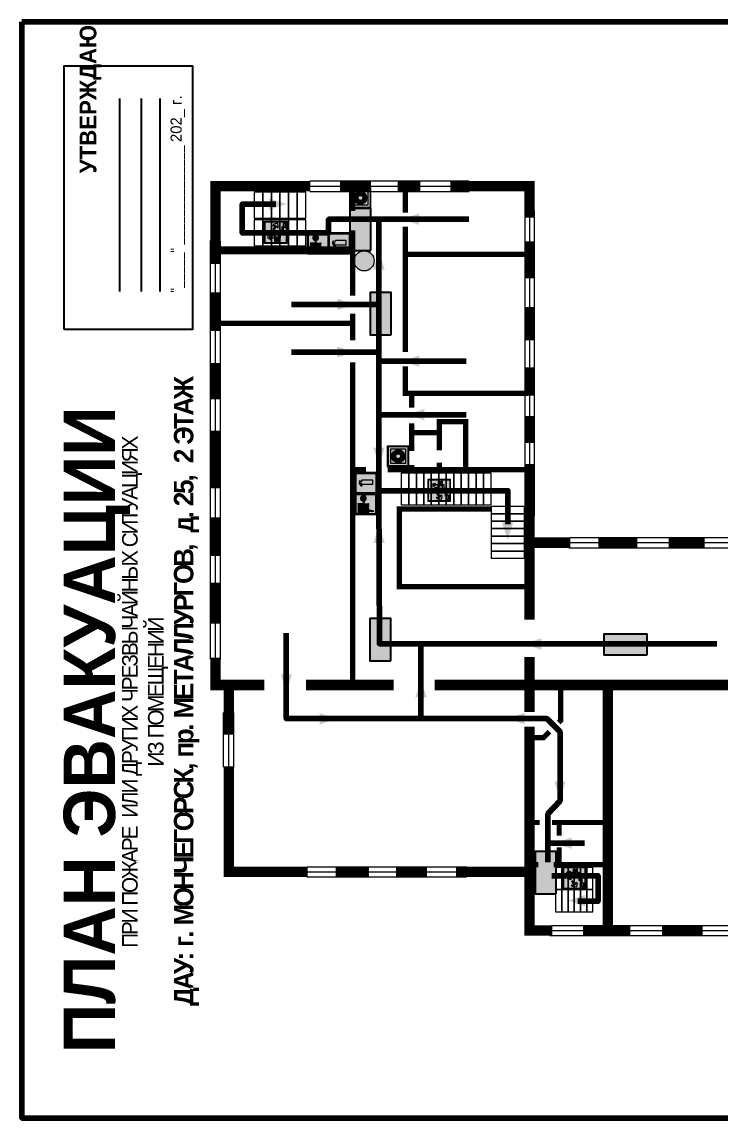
# Model space of a CAD drawing. Header units: millimetres. Extents: x 13810 to 67229, y 12374 to 21950.
# Drawn here: x 25277.2 to 25528.6, y 20267.8 to 20662.8 of the extents above; entities that cross this region are included whole.
import ezdxf

# ---------------------------------------------------------------- set-up
doc = ezdxf.new("R2010")
doc.units = ezdxf.units.MM
doc.layers.add('План_Штампы', color=7, linetype='Continuous')
doc.styles.add('обычный', font='arial.ttf')

# ---------------------------------------------------------------- blocks, each defined once
blk = doc.blocks.new('A$C32E8229D')
at = {"true_color": 0xffffff}
blk.add_hatch(color=7, dxfattribs=at).paths.add_polyline_path([(0, 0), (0, -8), (16, -8), (16, 0)])
h = blk.add_hatch(color=126)
h.paths.add_polyline_path([(0.2, -0.2), (15.8, -0.2), (15.8, -7.8), (0.2, -7.8)])
h.paths.add_polyline_path([(13.49, -2.05), (12.08, -2.05), (11.37, -2.63, 0.162397), (11.29, -2.84), (11.29, -3.63), (10.35, -3.63), (10.35, -4.05), (11.68, -4.05), (11.68, -3.48), (12.26, -4.28), (11.29, -5.1), (11.29, -6.78), (11.85, -6.78), (11.85, -5.44), (12.8, -4.64), (12.8, -5.94), (14.46, -5.94), (14.46, -5.39), (13.45, -5.39), (13.45, -3.97), (12.46, -2.59), (13.15, -2.59), (13.69, -3.34), (14.18, -3)], flags=16)
h.paths.add_polyline_path([(10.74, -1.82, 1), (11.8, -1.82, 1)], flags=16)
h.paths.add_polyline_path([(9.39, -3.59), (5.99, -3.59), (6.56, -3.03), (5.91, -3.03), (5.1, -3.83), (5.91, -4.64), (6.56, -4.64), (5.99, -4.09), (9.39, -4.09)], flags=16)
h.paths.add_polyline_path([(4.29, -1.08), (1.72, -1.08), (1.72, -6.6), (4.29, -6.6)], flags=16)
at = {"color": 126}
blk.add_lwpolyline([(16, -8), (0, -8), (0, 0), (16, 0)], close=True, dxfattribs=at)
blk = doc.blocks.new('A$C54414219')
at = {"true_color": 0xffffff}
h = blk.add_hatch(color=7, dxfattribs=at)
h.paths.add_polyline_path([(2.39, -9.45), (2.39, -18.3), (11.23, -18.3), (11.23, -9.45)], flags=0)
h.paths.add_polyline_path([(10.71, -13.87, -1), (2.92, -13.87, -1)], flags=0)
h.paths.add_polyline_path([(8.3, -13.87, -1), (5.33, -13.87, -1)], flags=0)
h.paths.add_polyline_path([(0.41, -7.47), (0.41, -20.27), (13.21, -20.27), (13.21, -7.47)])
h.paths.add_polyline_path([(0.92, -19.77), (12.71, -19.77), (12.71, -7.98), (0.92, -7.98)], flags=16)
h.paths.add_polyline_path([(11.23, -9.45), (11.23, -18.3), (2.39, -18.3), (2.39, -9.45)], flags=0)
at = {"lineweight": 5}
h = blk.add_hatch(color=242, dxfattribs=at)
h.paths.add_polyline_path([(12.71, -7.98), (0.92, -7.98), (0.92, -19.77), (12.71, -19.77)])
h.paths.add_polyline_path([(11.23, -18.3), (2.39, -18.3), (2.39, -9.45), (11.23, -9.45)], flags=16)
h.paths.add_polyline_path([(10.71, -13.87, -1), (2.92, -13.87, -1)], flags=0)
h.paths.add_polyline_path([(8.3, -13.87, -1), (5.33, -13.87, -1)], flags=0)
at = {"true_color": 0xffffff}
h = blk.add_hatch(color=7, dxfattribs=at)
h.paths.add_polyline_path([(2.39, -9.45), (2.39, -18.3), (11.23, -18.3), (11.23, -9.45)])
h.paths.add_polyline_path([(10.71, -13.87, -1), (2.92, -13.87, -1)], flags=16)
h.paths.add_polyline_path([(8.3, -13.87, -1), (5.33, -13.87, -1)], flags=0)
at = {"lineweight": 5}
h = blk.add_hatch(color=242, dxfattribs=at)
h.paths.add_polyline_path([(2.92, -13.87, 1), (10.71, -13.87, 1)])
h.paths.add_polyline_path([(8.3, -13.87, -1), (5.33, -13.87, -1)], flags=16)
at = {"color": 242, "lineweight": 5}
for p, q in [((0.41, -20.27), (0.41, -7.47)), ((0.41, -7.47), (13.21, -7.47)), ((0.41, -7.47), (13.21, -7.47)), ((13.21, -20.27), (13.21, -7.47)), ((0.41, -20.27), (13.21, -20.27))]:
    blk.add_line(p, q, dxfattribs=at)
for points in [[(0.92, -7.98), (12.71, -7.98), (12.71, -19.77), (0.92, -19.77)], [(2.39, -9.45), (11.23, -9.45), (11.23, -18.3), (2.39, -18.3)]]:
    blk.add_lwpolyline(points, close=True, dxfattribs=at)
for radius in [3.89, 1.49]:
    blk.add_circle((6.81, -13.87), radius, dxfattribs=at)
blk = doc.blocks.new('вниз')
at = {"lineweight": 0, "true_color": 0xffffff}
h = blk.add_hatch(color=7, dxfattribs=at)
h.dxf.hatch_style = 1
h.paths.add_polyline_path([(40994.51, -4472.22), (40986.51, -4472.22), (40986.51, -4480.22), (40994.51, -4480.22)])
h.paths.add_polyline_path([(40994.31, -4472.42), (40994.31, -4480.01), (40986.71, -4480.01), (40986.71, -4472.42)], flags=16)
h.paths.add_polyline_path([(40988.43, -4473.53), (40989.43, -4473.53), (40990.19, -4473.96), (40990.19, -4474.6), (40991, -4474.6), (40991, -4475.06), (40989.73, -4475.06), (40989.73, -4474.46), (40989.3, -4475.18), (40990.17, -4475.7), (40990.17, -4477.11), (40989.63, -4477.11), (40989.63, -4476.01), (40988.94, -4475.59), (40988.94, -4476.46), (40988.94, -4476.46), (40987.47, -4476.46), (40987.26, -4476.46), (40987.26, -4475.92), (40988.4, -4475.92), (40988.4, -4475.2), (40989.1, -4473.99), (40988.66, -4473.99), (40988.24, -4474.7), (40987.86, -4474.47), (40988.41, -4473.56)], flags=0)
h.paths.add_polyline_path([(40990.55, -4473.29, -1), (40989.69, -4473.29, -1)], flags=0)
h.paths.add_polyline_path([(40988.85, -4476.89), (40988.85, -4477.43), (40990.1, -4477.43), (40990.1, -4477.99), (40991.34, -4477.99), (40991.34, -4478.54), (40992.59, -4478.54), (40992.59, -4479.09), (40993.83, -4479.09), (40993.83, -4479.52), (40992.17, -4479.52), (40992.17, -4478.97), (40990.91, -4478.97), (40990.91, -4478.41), (40989.68, -4478.41), (40989.68, -4477.86), (40988.43, -4477.86), (40988.43, -4477.31), (40987.6, -4477.31), (40987.18, -4477.31), (40987.18, -4476.89)], flags=0)
h.paths.add_polyline_path([(40991.61, -4475.33), (40993.12, -4476.2), (40992.9, -4475.27), (40993.48, -4475.6), (40993.83, -4476.88), (40992.56, -4477.22), (40991.97, -4476.88), (40992.9, -4476.61), (40991.38, -4475.74), (40991.58, -4475.39)], flags=0)
h.paths.add_polyline_path([(40990.19, -4473.96), (40989.43, -4473.53), (40988.43, -4473.53), (40988.41, -4473.56), (40987.86, -4474.47), (40988.24, -4474.7), (40988.66, -4473.99), (40989.1, -4473.99), (40988.4, -4475.2), (40988.4, -4475.92), (40987.26, -4475.92), (40987.26, -4476.46), (40987.47, -4476.46), (40988.94, -4476.46), (40988.94, -4476.27), (40988.94, -4475.59), (40989.63, -4476.01), (40989.63, -4477.11), (40990.17, -4477.11), (40990.17, -4475.7), (40989.3, -4475.18), (40989.73, -4474.46), (40989.73, -4475.06), (40991, -4475.06), (40991, -4474.6), (40990.19, -4474.6)], flags=0)
h.paths.add_polyline_path([(40990.55, -4473.29, 1), (40989.69, -4473.29, 1)], flags=0)
h.paths.add_polyline_path([(40991.61, -4475.33), (40991.58, -4475.39), (40991.38, -4475.74), (40992.9, -4476.61), (40991.97, -4476.88), (40992.56, -4477.22), (40993.83, -4476.88), (40993.48, -4475.6), (40992.9, -4475.27), (40993.12, -4476.2)], flags=0)
h.paths.add_polyline_path([(40990.1, -4477.43), (40988.85, -4477.43), (40988.85, -4476.89), (40987.18, -4476.89), (40987.18, -4477.31), (40987.6, -4477.31), (40988.43, -4477.31), (40988.43, -4477.86), (40989.68, -4477.86), (40989.68, -4478.41), (40990.91, -4478.41), (40990.91, -4478.97), (40992.17, -4478.97), (40992.17, -4479.52), (40993.83, -4479.52), (40993.83, -4479.09), (40992.59, -4479.09), (40992.59, -4478.54), (40991.34, -4478.54), (40991.34, -4477.99), (40990.1, -4477.99)], flags=0)
at = {"lineweight": 0}
h = blk.add_hatch(color=126, dxfattribs=at)
h.dxf.hatch_style = 1
h.paths.add_polyline_path([(40994.31, -4472.42), (40986.71, -4472.42), (40986.71, -4480.01), (40994.31, -4480.01)])
h.paths.add_polyline_path([(40988.43, -4473.53), (40989.43, -4473.53), (40990.19, -4473.96), (40990.19, -4474.6), (40991, -4474.6), (40991, -4475.06), (40989.73, -4475.06), (40989.73, -4474.46), (40989.3, -4475.18), (40990.17, -4475.7), (40990.17, -4477.11), (40989.63, -4477.11), (40989.63, -4476.01), (40988.94, -4475.59), (40988.94, -4476.46), (40988.94, -4476.46), (40987.47, -4476.46), (40987.26, -4476.46), (40987.26, -4475.92), (40988.4, -4475.92), (40988.4, -4475.2), (40989.1, -4473.99), (40988.66, -4473.99), (40988.24, -4474.7), (40987.86, -4474.47), (40988.41, -4473.56)], flags=16)
h.paths.add_polyline_path([(40990.55, -4473.29, -1), (40989.69, -4473.29, -1)], flags=16)
h.paths.add_polyline_path([(40988.85, -4476.89), (40988.85, -4477.43), (40990.1, -4477.43), (40990.1, -4477.99), (40991.34, -4477.99), (40991.34, -4478.54), (40992.59, -4478.54), (40992.59, -4479.09), (40993.83, -4479.09), (40993.83, -4479.52), (40992.17, -4479.52), (40992.17, -4478.97), (40990.91, -4478.97), (40990.91, -4478.41), (40989.68, -4478.41), (40989.68, -4477.86), (40988.43, -4477.86), (40988.43, -4477.31), (40987.6, -4477.31), (40987.18, -4477.31), (40987.18, -4476.89)], flags=16)
h.paths.add_polyline_path([(40991.61, -4475.33), (40993.12, -4476.2), (40992.9, -4475.27), (40993.48, -4475.6), (40993.83, -4476.88), (40992.56, -4477.22), (40991.97, -4476.88), (40992.9, -4476.61), (40991.38, -4475.74), (40991.58, -4475.39)], flags=16)
at = {"lineweight": 0, "true_color": 0xffffff}
h = blk.add_hatch(color=7, dxfattribs=at)
h.dxf.hatch_style = 1
h.paths.add_polyline_path([(40989.73, -4474.46), (40989.73, -4475.06), (40991, -4475.06), (40991, -4474.6), (40990.19, -4474.6), (40990.19, -4473.96), (40989.43, -4473.53), (40988.43, -4473.53), (40988.41, -4473.56), (40987.86, -4474.47), (40988.24, -4474.7), (40988.66, -4473.99), (40989.1, -4473.99), (40988.4, -4475.2), (40988.4, -4475.92), (40987.26, -4475.92), (40987.26, -4476.46), (40987.47, -4476.46), (40988.94, -4476.46), (40988.94, -4475.59), (40989.63, -4476.01), (40989.63, -4477.11), (40990.17, -4477.11), (40990.17, -4475.7), (40989.3, -4475.18)])
h.paths.add_polyline_path([(40989.69, -4473.29, 1), (40990.55, -4473.29, 1)])
h.paths.add_polyline_path([(40991.61, -4475.33), (40991.58, -4475.39), (40991.38, -4475.74), (40992.9, -4476.61), (40991.97, -4476.88), (40992.56, -4477.22), (40993.83, -4476.88), (40993.48, -4475.6), (40992.9, -4475.27), (40993.12, -4476.2)])
h.paths.add_polyline_path([(40990.1, -4477.43), (40988.85, -4477.43), (40988.85, -4476.89), (40987.18, -4476.89), (40987.18, -4477.31), (40987.6, -4477.31), (40988.43, -4477.31), (40988.43, -4477.86), (40989.68, -4477.86), (40989.68, -4478.41), (40990.91, -4478.41), (40990.91, -4478.97), (40992.17, -4478.97), (40992.17, -4479.52), (40993.83, -4479.52), (40993.83, -4479.09), (40992.59, -4479.09), (40992.59, -4478.54), (40991.34, -4478.54), (40991.34, -4477.99), (40990.1, -4477.99)])
at = {"color": 126, "lineweight": 0}
for points in [[(40986.51, -4472.22), (40994.51, -4472.22), (40994.51, -4480.22), (40986.51, -4480.22)], [(40986.71, -4472.42), (40994.31, -4472.42), (40994.31, -4480.01), (40986.71, -4480.01)]]:
    blk.add_lwpolyline(points, close=True, dxfattribs=at)
for points in [[(40987.47, -4476.46), (40987.26, -4476.46), (40987.26, -4475.92), (40988.4, -4475.92), (40988.4, -4475.2), (40989.1, -4473.99), (40988.66, -4473.99), (40988.24, -4474.7), (40987.86, -4474.47), (40988.41, -4473.56), (40988.43, -4473.53), (40989.43, -4473.53), (40990.19, -4473.96), (40990.19, -4474.6), (40991, -4474.6), (40991, -4475.06), (40989.73, -4475.06), (40989.73, -4474.46), (40989.3, -4475.18), (40990.17, -4475.7), (40990.17, -4477.11), (40989.63, -4477.11), (40989.63, -4476.01), (40988.94, -4475.59), (40988.94, -4476.46)], [(40991.58, -4475.39), (40991.38, -4475.74), (40992.9, -4476.61), (40991.97, -4476.88), (40992.56, -4477.22), (40993.83, -4476.88), (40993.48, -4475.6), (40992.9, -4475.27), (40993.12, -4476.2), (40991.61, -4475.33), (40991.58, -4475.39)], [(40987.6, -4477.31), (40987.18, -4477.31), (40987.18, -4476.89), (40988.85, -4476.89), (40988.85, -4477.43), (40990.1, -4477.43), (40990.1, -4477.99), (40991.34, -4477.99), (40991.34, -4478.54), (40992.59, -4478.54), (40992.59, -4479.09), (40993.83, -4479.09), (40993.83, -4479.52), (40992.17, -4479.52), (40992.17, -4478.97), (40990.91, -4478.97), (40990.91, -4478.41), (40989.68, -4478.41), (40989.68, -4477.86), (40988.43, -4477.86), (40988.43, -4477.31), (40987.6, -4477.31)], [(40987.47, -4476.46), (40988.94, -4476.46), (40988.94, -4476.27)]]:
    blk.add_lwpolyline(points, dxfattribs=at)
blk.add_circle((40990.12, -4473.29), 0.432, dxfattribs=at)
blk = doc.blocks.new('вниз 3')
at = {"lineweight": 0, "true_color": 0xffffff}
h = blk.add_hatch(color=7, dxfattribs=at)
h.dxf.hatch_style = 1
h.paths.add_polyline_path([(40997.5, -4475.69), (40997.25, -4475.28), (40995.76, -4476.15), (40995.97, -4475.23), (40995.39, -4475.56), (40995.05, -4476.83), (40996.33, -4477.17), (40996.91, -4476.83), (40996, -4476.55)], flags=0)
h.paths.add_polyline_path([(40999.81, -4473.95), (41000.22, -4473.95), (41000.64, -4474.67), (41001.03, -4474.43), (41000.46, -4473.49), (41000.42, -4473.49), (40999.43, -4473.49), (40998.68, -4473.92), (40998.68, -4474.57), (40997.88, -4474.57), (40997.88, -4475), (40999.14, -4475), (40999.14, -4474.43), (40999.14, -4474.38), (40999.59, -4475.15), (40998.72, -4475.67), (40998.72, -4477.06), (40999.24, -4477.06), (40999.24, -4475.96), (40999.95, -4475.56), (40999.95, -4476.43), (41001.61, -4476.43), (41001.61, -4475.88), (41000.47, -4475.88), (41000.47, -4475.12)], flags=0)
h.paths.add_polyline_path([(40999.2, -4473.24, 1), (40998.35, -4473.24, 1)], flags=0)
h.paths.add_polyline_path([(41000.46, -4477.26), (41001.69, -4477.26), (41001.69, -4476.84), (41000.03, -4476.84), (41000.03, -4477.39), (40998.78, -4477.39), (40998.78, -4477.95), (40997.53, -4477.95), (40997.53, -4478.5), (40996.29, -4478.5), (40996.29, -4479.06), (40995.05, -4479.06), (40995.05, -4479.48), (40995.29, -4479.48), (40996.72, -4479.48), (40996.72, -4478.92), (40997.97, -4478.92), (40997.97, -4478.36), (40999.2, -4478.36), (40999.2, -4477.81), (41000.46, -4477.81)], flags=0)
h.paths.add_polyline_path([(41002.37, -4472.17), (40994.37, -4472.17), (40994.37, -4480.17), (41002.37, -4480.17)])
h.paths.add_polyline_path([(41002.16, -4479.96), (40994.57, -4479.96), (40994.57, -4472.37), (41002.16, -4472.37)], flags=16)
h.paths.add_polyline_path([(41001.61, -4475.88), (41001.61, -4476.43), (40999.95, -4476.43), (40999.95, -4475.56), (40999.24, -4475.96), (40999.24, -4477.06), (40998.72, -4477.06), (40998.72, -4475.67), (40999.59, -4475.15), (40999.14, -4474.38), (40999.14, -4474.43), (40999.14, -4475), (40997.88, -4475), (40997.88, -4474.57), (40998.68, -4474.57), (40998.68, -4473.92), (40999.43, -4473.49), (41000.42, -4473.49), (41000.46, -4473.49), (41001.03, -4474.43), (41000.64, -4474.67), (41000.22, -4473.95), (40999.81, -4473.95), (41000.47, -4475.12), (41000.47, -4475.88)], flags=0)
h.paths.add_polyline_path([(41001.69, -4476.84), (41001.69, -4477.26), (41000.46, -4477.26), (41000.46, -4477.81), (40999.2, -4477.81), (40999.2, -4478.36), (40997.97, -4478.36), (40997.97, -4478.92), (40996.72, -4478.92), (40996.72, -4479.48), (40995.05, -4479.48), (40995.05, -4479.06), (40996.29, -4479.06), (40996.29, -4478.5), (40997.53, -4478.5), (40997.53, -4477.95), (40998.78, -4477.95), (40998.78, -4477.39), (41000.03, -4477.39), (41000.03, -4476.84)], flags=0)
h.paths.add_polyline_path([(40998.35, -4473.24, -1), (40999.2, -4473.24, -1)], flags=0)
h.paths.add_polyline_path([(40997.5, -4475.69), (40996, -4476.55), (40996.91, -4476.83), (40996.33, -4477.17), (40995.05, -4476.83), (40995.39, -4475.56), (40995.97, -4475.23), (40995.76, -4476.15), (40997.25, -4475.28)], flags=0)
at = {"lineweight": 0}
h = blk.add_hatch(color=126, dxfattribs=at)
h.dxf.hatch_style = 1
h.paths.add_polyline_path([(41002.16, -4472.37), (40994.57, -4472.37), (40994.57, -4479.96), (41002.16, -4479.96)])
h.paths.add_polyline_path([(40995.97, -4475.23), (40995.76, -4476.15), (40997.25, -4475.28), (40997.5, -4475.69), (40996, -4476.55), (40996.91, -4476.83), (40996.33, -4477.17), (40995.05, -4476.83), (40995.39, -4475.56)], flags=16)
h.paths.add_polyline_path([(40997.88, -4474.57), (40998.68, -4474.57), (40998.68, -4473.92), (40999.43, -4473.49), (41000.42, -4473.49), (41000.46, -4473.49), (41001.03, -4474.43), (41000.64, -4474.67), (41000.22, -4473.95), (40999.81, -4473.95), (41000.47, -4475.12), (41000.47, -4475.88), (41001.61, -4475.88), (41001.61, -4476.43), (40999.95, -4476.43), (40999.95, -4475.56), (40999.24, -4475.96), (40999.24, -4477.06), (40998.72, -4477.06), (40998.72, -4475.67), (40999.59, -4475.15), (40999.14, -4474.38), (40999.14, -4474.43), (40999.14, -4475), (40997.88, -4475)], flags=16)
h.paths.add_polyline_path([(40998.35, -4473.24, -1), (40999.2, -4473.24, -1)], flags=16)
h.paths.add_polyline_path([(40997.53, -4477.95), (40998.78, -4477.95), (40998.78, -4477.39), (41000.03, -4477.39), (41000.03, -4476.84), (41001.69, -4476.84), (41001.69, -4477.26), (41000.46, -4477.26), (41000.46, -4477.81), (40999.2, -4477.81), (40999.2, -4478.36), (40997.97, -4478.36), (40997.97, -4478.92), (40996.72, -4478.92), (40996.72, -4479.48), (40995.05, -4479.48), (40995.05, -4479.06), (40996.29, -4479.06), (40996.29, -4478.5), (40997.53, -4478.5)], flags=16)
at = {"lineweight": 0, "true_color": 0xffffff}
h = blk.add_hatch(color=7, dxfattribs=at)
h.dxf.hatch_style = 1
h.paths.add_polyline_path([(40999.2, -4473.24, 1), (40998.35, -4473.24, 1)])
h.paths.add_polyline_path([(40999.81, -4473.95), (41000.22, -4473.95), (41000.64, -4474.67), (41001.03, -4474.43), (41000.46, -4473.49), (41000.42, -4473.49), (40999.43, -4473.49), (40998.68, -4473.92), (40998.68, -4474.57), (40997.88, -4474.57), (40997.88, -4475), (40999.14, -4475), (40999.14, -4474.43), (40999.14, -4474.38), (40999.59, -4475.15), (40998.72, -4475.67), (40998.72, -4477.06), (40999.24, -4477.06), (40999.24, -4475.96), (40999.95, -4475.56), (40999.95, -4476.43), (41001.61, -4476.43), (41001.61, -4475.88), (41000.47, -4475.88), (41000.47, -4475.12)])
h.paths.add_polyline_path([(40999.2, -4477.81), (41000.46, -4477.81), (41000.46, -4477.26), (41001.69, -4477.26), (41001.69, -4476.84), (41000.03, -4476.84), (41000.03, -4477.39), (40998.78, -4477.39), (40998.78, -4477.95), (40997.53, -4477.95), (40997.53, -4478.5), (40996.29, -4478.5), (40996.29, -4479.06), (40995.05, -4479.06), (40995.05, -4479.48), (40995.29, -4479.48), (40996.72, -4479.48), (40996.72, -4478.92), (40997.97, -4478.92), (40997.97, -4478.36), (40999.2, -4478.36)])
h.paths.add_polyline_path([(40997.5, -4475.69), (40997.25, -4475.28), (40995.76, -4476.15), (40995.97, -4475.23), (40995.39, -4475.56), (40995.05, -4476.83), (40996.33, -4477.17), (40996.91, -4476.83), (40996, -4476.55)])
at = {"color": 126, "lineweight": 0}
for points in [[(40994.37, -4472.17), (41002.37, -4472.17), (41002.37, -4480.17), (40994.37, -4480.17)], [(40994.57, -4472.37), (41002.16, -4472.37), (41002.16, -4479.96), (40994.57, -4479.96)]]:
    blk.add_lwpolyline(points, close=True, dxfattribs=at)
for points in [[(40995.05, -4476.83), (40995.39, -4475.56), (40995.97, -4475.23), (40995.76, -4476.15), (40997.25, -4475.28), (40997.5, -4475.69), (40996, -4476.55), (40996.91, -4476.83), (40996.33, -4477.17), (40995.05, -4476.83)], [(40999.14, -4474.43), (40999.14, -4475), (40997.88, -4475), (40997.88, -4474.57), (40998.68, -4474.57), (40998.68, -4473.92), (40999.43, -4473.49), (41000.42, -4473.49), (41000.46, -4473.49), (41001.03, -4474.43), (41000.64, -4474.67), (41000.22, -4473.95), (40999.81, -4473.95), (41000.47, -4475.12), (41000.47, -4475.88), (41001.61, -4475.88), (41001.61, -4476.43), (40999.95, -4476.43), (40999.95, -4475.56), (40999.24, -4475.96), (40999.24, -4477.06), (40998.72, -4477.06), (40998.72, -4475.67), (40999.59, -4475.15), (40999.14, -4474.38), (40999.14, -4474.43)], [(40995.29, -4479.48), (40995.05, -4479.48), (40995.05, -4479.06), (40996.29, -4479.06), (40996.29, -4478.5), (40997.53, -4478.5), (40997.53, -4477.95), (40998.78, -4477.95), (40998.78, -4477.39), (41000.03, -4477.39), (41000.03, -4476.84), (41001.69, -4476.84), (41001.69, -4477.26), (41000.46, -4477.26), (41000.46, -4477.81), (40999.2, -4477.81), (40999.2, -4478.36), (40997.97, -4478.36), (40997.97, -4478.92), (40996.72, -4478.92), (40996.72, -4479.48), (40995.05, -4479.48)]]:
    blk.add_lwpolyline(points, dxfattribs=at)
blk.add_circle((40998.77, -4473.24), 0.426, dxfattribs=at)
blk = doc.blocks.new('A$C7B4425F7')
at = {"true_color": 0xffffff}
blk.add_hatch(color=7, dxfattribs=at).paths.add_polyline_path([(0, 0), (-16, 0), (-16, -8), (0, -8)])
h = blk.add_hatch(color=126)
h.paths.add_polyline_path([(-0.2, -0.2), (-15.8, -0.2), (-15.8, -7.8), (-0.2, -7.8)])
h.paths.add_polyline_path([(-11.76, -2.03), (-11.76, -3.66), (-11.17, -3.66, -0.568275), (-11.17, -6.18), (-12.58, -6.18), (-12.58, -2.03)], flags=16)
h.paths.add_polyline_path([(-13.33, -4.12, -0.495768), (-13.59, -6.18), (-15.03, -6.18), (-15.03, -2.03), (-13.59, -2.03, -0.487973)], flags=16)
h.paths.add_polyline_path([(-10.25, -2.03), (-9.48, -2.03), (-9.48, -6.18), (-10.25, -6.18)], flags=16)
h.paths.add_polyline_path([(-13.84, -3.69), (-14.24, -3.69), (-14.24, -3.03), (-13.9, -3.03, -0.692621)], flags=0)
h.paths.add_polyline_path([(-9.15, -2.03), (-8.4, -2.03), (-8.04, -3.07), (-7.68, -2.03), (-6.93, -2.03), (-7.64, -4.1), (-6.93, -6.18), (-7.68, -6.18), (-8.04, -5.14), (-8.4, -6.18), (-9.15, -6.18), (-8.44, -4.1)], flags=16)
h.paths.add_polyline_path([(-11.76, -4.46), (-11.42, -4.46, -0.692621), (-11.36, -5.12), (-11.76, -5.12)], flags=0)
h.paths.add_polyline_path([(-13.9, -5.2), (-14.24, -5.2), (-14.24, -4.55), (-13.84, -4.55, -0.708038)], flags=0)
edge = h.paths.add_edge_path(flags=16)
edge.add_ellipse((-5.51, -4.08), major_axis=(0, 2.05), ratio=0.586184, start_angle=0, end_angle=360)
edge = h.paths.add_edge_path(flags=0)
edge.add_ellipse((-5.51, -4.08), major_axis=(0, 1.14), ratio=0.454828, start_angle=0, end_angle=360)
h.paths.add_polyline_path([(-4.13, -4.96, 0.377264), (-3.48, -4.52, 0.0555), (-3.16, -2.03), (-1.66, -2.03), (-1.66, -4.96), (-0.96, -4.96), (-0.96, -7.01), (-1.75, -7.01), (-1.75, -6.18), (-3.3, -6.18), (-3.3, -7.02), (-4.13, -7.02)], flags=16)
h.paths.add_polyline_path([(-2.73, -2.91), (-2.28, -2.91), (-2.28, -4.96), (-3.05, -4.96, 0.079136)], flags=0)
at = {"color": 126}
blk.add_lwpolyline([(-16, -8), (0, -8), (0, 0), (-16, 0)], close=True, dxfattribs=at)
blk = doc.blocks.new('A$C37112FD5')
at = {"true_color": 0xf5f5ff}
h = blk.add_hatch(color=7, dxfattribs=at)
h.dxf.hatch_style = 1
h.paths.add_polyline_path([(12.8, -7.4), (0, -7.4), (0, -20.2), (12.8, -20.2)])
h.paths.add_polyline_path([(12.29, -7.91), (12.29, -19.69), (0.51, -19.69), (0.51, -7.91)], flags=16)
h.paths.add_polyline_path([(4.98, -9.04, -0.42597), (5.17, -9.22), (5.17, -12.25), (5.17, -15.29, -0.432244), (4.98, -15.47), (4.83, -15.47, -0.42597), (4.64, -15.29), (4.64, -12.25), (4.64, -9.22, -0.432244), (4.83, -9.04)], flags=0)
h.paths.add_polyline_path([(4.28, -9.22), (4.28, -12.25), (4.28, -15.29, -0.432244), (4.09, -15.47), (3.94, -15.47, -0.42597), (3.75, -15.29), (3.75, -12.25), (3.75, -9.22, -0.432244), (3.94, -9.04), (4.09, -9.04, -0.42597)], flags=0)
h.paths.add_polyline_path([(5.72, -9.04), (5.87, -9.04, -0.42597), (6.06, -9.22), (6.06, -12.25), (6.06, -15.29, -0.432244), (5.87, -15.47), (5.72, -15.47, -0.42597), (5.53, -15.29), (5.53, -12.25), (5.53, -9.22, -0.432244)], flags=0)
h.paths.add_polyline_path([(6.42, -8.9), (6.5, -8.9, -0.42597), (6.69, -9.08), (6.69, -12.03), (8.21, -12.03, -15.824349), (8.21, -12.47), (6.69, -12.47), (6.69, -15.42, -0.432244), (6.5, -15.6), (6.42, -15.6)], flags=0)
h.paths.add_polyline_path([(3.39, -9.22), (3.39, -12.25), (3.39, -15.29, -0.432244), (3.2, -15.47), (3.05, -15.47, -0.42597), (2.85, -15.29), (2.85, -12.25), (2.85, -9.22, -0.432244), (3.05, -9.04), (3.2, -9.04, -0.42597)], flags=0)
h.paths.add_polyline_path([(2.5, -9.22), (2.5, -16.71), (1.96, -16.71), (1.96, -9.22, -0.432244), (2.15, -9.04), (2.31, -9.04, -0.42597)], flags=0)
h.paths.add_polyline_path([(1.61, -8.9), (1.61, -15.6), (1.57, -15.6, -0.42597), (1.37, -15.42), (1.37, -12.03), (1.37, -9.09, -0.432244), (1.57, -8.9)], flags=0)
h.paths.add_polyline_path([(9.76, -10.81), (9.76, -12.03), (8.49, -12.03, -0.336371)], flags=0)
h.paths.add_polyline_path([(8.49, -12.47), (9.76, -12.47), (9.76, -13.7, -0.336371)], flags=0)
h.paths.add_polyline_path([(10.11, -10.81, -0.336371), (11.38, -12.03), (10.11, -12.03)], flags=0)
h.paths.add_polyline_path([(10.11, -12.47), (11.38, -12.47, -0.336371), (10.11, -13.7)], flags=0)
h.paths.add_polyline_path([(2.5, -16.84), (2.5, -17.05), (1.97, -17.05), (1.97, -16.84)], flags=0)
h.paths.add_polyline_path([(2.5, -17.24, -0.033778), (2.24, -18.6, -0.033778), (1.97, -17.24)], flags=0)
h = blk.add_hatch(color=242)
h.dxf.hatch_style = 1
h.paths.add_polyline_path([(12.29, -7.91), (0.51, -7.91), (0.51, -19.69), (12.29, -19.69)])
h.paths.add_polyline_path([(6.42, -15.6), (6.42, -8.9), (6.5, -8.9, -0.42597), (6.69, -9.08), (6.69, -12.03), (8.21, -12.03, -15.824349), (8.21, -12.47), (6.69, -12.47), (6.69, -15.42, -0.432244), (6.5, -15.6)], flags=16)
h.paths.add_polyline_path([(5.87, -15.47), (5.72, -15.47, -0.42597), (5.53, -15.29), (5.53, -12.25), (5.53, -9.22, -0.432244), (5.72, -9.04), (5.87, -9.04, -0.42597), (6.06, -9.22), (6.06, -12.25), (6.06, -15.29, -0.432244)], flags=16)
h.paths.add_polyline_path([(4.98, -15.47), (4.83, -15.47, -0.42597), (4.64, -15.29), (4.64, -12.25), (4.64, -9.22, -0.432244), (4.83, -9.04), (4.98, -9.04, -0.42597), (5.17, -9.22), (5.17, -12.25), (5.17, -15.29, -0.432244)], flags=16)
h.paths.add_polyline_path([(4.09, -15.47), (3.94, -15.47, -0.42597), (3.75, -15.29), (3.75, -12.25), (3.75, -9.22, -0.432244), (3.94, -9.04), (4.09, -9.04, -0.42597), (4.28, -9.22), (4.28, -12.25), (4.28, -15.29, -0.432244)], flags=16)
h.paths.add_polyline_path([(3.2, -15.47), (3.05, -15.47, -0.42597), (2.85, -15.29), (2.85, -12.25), (2.85, -9.22, -0.432244), (3.05, -9.04), (3.2, -9.04, -0.42597), (3.39, -9.22), (3.39, -12.25), (3.39, -15.29, -0.432244)], flags=16)
h.paths.add_polyline_path([(2.5, -17.05), (1.97, -17.05), (1.97, -16.84), (2.5, -16.84)], flags=16)
h.paths.add_polyline_path([(2.5, -17.24, -0.033778), (2.24, -18.6, -0.033778), (1.97, -17.24)], flags=16)
h.paths.add_polyline_path([(2.5, -16.71), (1.96, -16.71), (1.96, -9.22, -0.432244), (2.15, -9.04), (2.31, -9.04, -0.42597), (2.5, -9.22)], flags=16)
h.paths.add_polyline_path([(1.61, -15.6), (1.57, -15.6, -0.42597), (1.37, -15.42), (1.37, -12.03), (1.37, -9.09, -0.432244), (1.57, -8.9), (1.61, -8.9)], flags=16)
h.paths.add_polyline_path([(8.49, -12.47), (9.76, -12.47), (9.76, -13.7, -0.336371)], flags=0)
h.paths.add_polyline_path([(10.11, -13.7), (10.11, -12.47), (11.38, -12.47, -0.336371)], flags=0)
h.paths.add_polyline_path([(8.49, -12.03, -0.336371), (9.76, -10.81), (9.76, -12.03)], flags=0)
h.paths.add_polyline_path([(10.11, -12.03), (10.11, -10.81, -0.336371), (11.38, -12.03)], flags=0)
h = blk.add_hatch(color=7, dxfattribs=at)
h.dxf.hatch_style = 1
h.paths.add_polyline_path([(1.61, -8.9), (1.57, -8.9, 0.432244), (1.37, -9.09), (1.37, -12.03), (1.37, -15.42, 0.42597), (1.57, -15.6), (1.61, -15.6)])
h.paths.add_polyline_path([(2.5, -9.22, 0.42597), (2.31, -9.04), (2.15, -9.04, 0.432244), (1.96, -9.22), (1.96, -16.71), (2.5, -16.71)])
h.paths.add_polyline_path([(2.5, -16.84), (1.97, -16.84), (1.97, -17.05), (2.5, -17.05)])
h.paths.add_polyline_path([(2.5, -17.24), (1.97, -17.24, 0.033778), (2.24, -18.6, 0.033778)])
h.paths.add_polyline_path([(3.39, -12.25), (3.39, -9.22, 0.42597), (3.2, -9.04), (3.05, -9.04, 0.432244), (2.85, -9.22), (2.85, -12.25), (2.85, -15.29, 0.42597), (3.05, -15.47), (3.2, -15.47, 0.432244), (3.39, -15.29)])
h.paths.add_polyline_path([(4.28, -12.25), (4.28, -9.22, 0.42597), (4.09, -9.04), (3.94, -9.04, 0.432244), (3.75, -9.22), (3.75, -12.25), (3.75, -15.29, 0.42597), (3.94, -15.47), (4.09, -15.47, 0.432244), (4.28, -15.29)])
h.paths.add_polyline_path([(5.17, -12.25), (5.17, -9.22, 0.42597), (4.98, -9.04), (4.83, -9.04, 0.432244), (4.64, -9.22), (4.64, -12.25), (4.64, -15.29, 0.42597), (4.83, -15.47), (4.98, -15.47, 0.432244), (5.17, -15.29)])
h.paths.add_polyline_path([(6.06, -12.25), (6.06, -9.22, 0.42597), (5.87, -9.04), (5.72, -9.04, 0.432244), (5.53, -9.22), (5.53, -12.25), (5.53, -15.29, 0.42597), (5.72, -15.47), (5.87, -15.47, 0.432244), (6.06, -15.29)])
h.paths.add_polyline_path([(6.69, -12.47), (8.21, -12.47, 15.824349), (8.21, -12.03), (6.69, -12.03), (6.69, -9.08, 0.42597), (6.5, -8.9), (6.42, -8.9), (6.42, -15.6), (6.5, -15.6, 0.432244), (6.69, -15.42)])
h.paths.add_polyline_path([(8.49, -12.47), (9.76, -12.47), (9.76, -13.7, -0.336371)], flags=16)
h.paths.add_polyline_path([(8.49, -12.03, -0.336371), (9.76, -10.81), (9.76, -12.03)], flags=16)
h.paths.add_polyline_path([(10.11, -12.47), (11.38, -12.47, -0.336371), (10.11, -13.7)], flags=16)
h.paths.add_polyline_path([(10.11, -12.03), (10.11, -10.81, -0.336371), (11.38, -12.03)], flags=16)
h = blk.add_hatch(color=242)
h.dxf.hatch_style = 1
h.paths.add_polyline_path([(9.76, -10.81, 0.336371), (8.49, -12.03), (9.76, -12.03)])
h.paths.add_polyline_path([(10.11, -10.81), (10.11, -12.03), (11.38, -12.03, 0.336371)])
h.paths.add_polyline_path([(11.38, -12.47), (10.11, -12.47), (10.11, -13.7, 0.336371)])
h.paths.add_polyline_path([(9.76, -12.47), (8.49, -12.47, 0.336371), (9.76, -13.7)])
at = {"color": 242, "lineweight": 5}
for p, q in [((0, -20.2), (0, -7.4)), ((0, -7.4), (12.8, -7.4)), ((1.37, -12.03), (1.37, -9.08)), ((1.37, -12.03), (1.37, -15.42)), ((1.57, -8.9), (1.61, -8.9)), ((1.61, -8.9), (1.61, -15.6)), ((1.96, -16.71), (1.96, -9.22)), ((2.15, -9.04), (2.31, -9.04)), ((2.5, -16.71), (2.5, -9.22)), ((2.85, -12.25), (2.85, -9.22)), ((2.85, -12.25), (2.85, -15.29)), ((3.05, -9.04), (3.2, -9.04)), ((3.39, -12.25), (3.39, -9.22)), ((3.39, -12.25), (3.39, -15.29)), ((3.75, -12.25), (3.75, -9.22)), ((3.75, -12.25), (3.75, -15.29)), ((3.94, -9.04), (4.09, -9.04)), ((4.28, -12.25), (4.28, -9.22)), ((4.28, -12.25), (4.28, -15.29)), ((4.64, -12.25), (4.64, -9.22)), ((4.64, -12.25), (4.64, -15.29)), ((4.83, -9.04), (4.98, -9.04)), ((5.17, -12.25), (5.17, -9.22)), ((5.17, -12.25), (5.17, -15.29)), ((5.53, -12.25), (5.53, -9.22)), ((5.53, -12.25), (5.53, -15.29)), ((5.72, -9.04), (5.87, -9.04)), ((6.06, -12.25), (6.06, -9.22)), ((6.06, -12.25), (6.06, -15.29)), ((6.42, -8.9), (6.42, -15.6)), ((6.5, -8.9), (6.42, -8.9)), ((6.69, -12.03), (6.69, -9.08)), ((8.21, -12.03), (6.69, -12.03)), ((8.21, -12.47), (6.69, -12.47)), ((6.69, -12.47), (6.69, -15.42)), ((9.76, -12.03), (8.49, -12.03)), ((9.76, -12.47), (8.49, -12.47)), ((9.76, -10.81), (9.76, -12.03)), ((9.76, -12.47), (9.76, -13.7)), ((10.11, -10.81), (10.11, -12.03)), ((11.38, -12.03), (10.11, -12.03)), ((11.38, -12.47), (10.11, -12.47)), ((10.11, -12.47), (10.11, -13.7)), ((12.8, -20.2), (12.8, -7.4)), ((1.57, -15.6), (1.61, -15.6)), ((1.96, -16.71), (2.5, -16.71)), ((1.97, -16.84), (2.5, -16.84)), ((1.97, -17.05), (1.97, -16.84)), ((2.5, -17.05), (1.97, -17.05)), ((1.97, -17.24), (2.5, -17.24)), ((2.5, -16.84), (2.5, -17.05)), ((3.05, -15.47), (3.2, -15.47)), ((3.94, -15.47), (4.09, -15.47)), ((4.83, -15.47), (4.98, -15.47)), ((5.72, -15.47), (5.87, -15.47)), ((6.42, -15.6), (6.5, -15.6)), ((0, -20.2), (12.8, -20.2))]:
    blk.add_line(p, q, dxfattribs=at)
blk.add_lwpolyline([(0.51, -7.91), (12.29, -7.91), (12.29, -19.69), (0.51, -19.69)], close=True, dxfattribs=at)
for centre, radius, start, end in [((1.56, -9.09), 0.182, 87.10267, 180.60715), ((2.15, -9.22), 0.182, 87.10267, 180.60715), ((2.32, -9.22), 0.182, 359.39285, 92.89733), ((3.04, -9.22), 0.182, 87.10267, 180.60715), ((3.21, -9.22), 0.182, 359.39285, 92.89733), ((3.93, -9.22), 0.182, 87.10267, 180.60715), ((4.1, -9.22), 0.182, 359.39285, 92.89733), ((4.82, -9.22), 0.182, 87.10267, 180.60715), ((4.99, -9.22), 0.182, 359.39285, 92.89733), ((5.71, -9.22), 0.182, 87.10267, 180.60715), ((5.88, -9.22), 0.182, 359.39285, 92.89733), ((6.51, -9.09), 0.182, 359.39285, 92.89733), ((9.93, -12.25), 1.74, 187.23185, 172.76815), ((9.93, -12.25), 1.46, 96.99266, 171.35851), ((9.93, -12.25), 1.46, 188.64149, 263.00734), ((9.93, -12.25), 1.46, 8.64149, 83.00734), ((9.93, -12.25), 1.46, 276.99266, 351.35851), ((1.56, -15.42), 0.182, 179.39285, 272.89733), ((12.17, -15.98), 10.27, 187.04098, 194.7793), ((-7.7, -15.98), 10.27, 345.2207, 352.95902), ((3.04, -15.29), 0.182, 179.39285, 272.89733), ((3.21, -15.29), 0.182, 267.10267, 0.60715), ((3.93, -15.29), 0.182, 179.39285, 272.89733), ((4.1, -15.29), 0.182, 267.10267, 0.60715), ((4.82, -15.29), 0.182, 179.39285, 272.89733), ((4.99, -15.29), 0.182, 267.10267, 0.60715), ((5.71, -15.29), 0.182, 179.39285, 272.89733), ((5.88, -15.29), 0.182, 267.10267, 0.60715), ((6.51, -15.42), 0.182, 267.10267, 0.60715)]:
    blk.add_arc(centre, radius, start, end, dxfattribs=at)
blk = doc.blocks.new('A$C3AD82952')
at = {"true_color": 0xf5f5ff}
h = blk.add_hatch(color=7, dxfattribs=at)
h.dxf.hatch_style = 1
h.paths.add_polyline_path([(8.21, 8.73, 0.414214), (7.89, 9.05), (7.22, 9.05), (7.22, 9.92), (7.59, 9.92, 1), (7.57, 10.36), (7.22, 10.36), (7.22, 10.6), (6.43, 10.6), (6.43, 10.36), (6.01, 10.36), (4.74, 9.59), (4.74, 8.69), (4.98, 8.73), (4.98, 9.26), (6.12, 9.91), (6.43, 9.91), (6.43, 9.05), (5.76, 9.05, 0.414214), (5.44, 8.73), (5.44, 2.2), (8.21, 2.2)], flags=0)
h.paths.add_polyline_path([(12.8, 12.8), (0, 12.8), (0, 0), (12.8, 0)])
h.paths.add_polyline_path([(0.51, 12.29), (12.29, 12.29), (12.29, 0.51), (0.51, 0.51)], flags=16)
h.paths.add_polyline_path([(4.74, 9.59), (6.01, 10.36), (6.43, 10.36), (6.43, 10.6), (7.22, 10.6), (7.22, 10.36), (7.59, 10.36, -0.94586), (7.59, 9.92), (7.22, 9.92), (7.22, 9.05), (7.89, 9.05, -0.414214), (8.21, 8.73), (8.21, 2.2), (5.44, 2.2), (5.44, 8.73, -0.414214), (5.76, 9.05), (6.43, 9.05), (6.43, 9.91), (6.12, 9.91), (4.98, 9.26), (4.98, 8.73), (4.74, 8.69)], flags=0)
h = blk.add_hatch(color=242)
h.dxf.hatch_style = 1
h.paths.add_polyline_path([(12.29, 12.29), (0.51, 12.29), (0.51, 0.51), (12.29, 0.51)])
h.paths.add_polyline_path([(4.74, 8.69), (4.74, 9.59), (6.01, 10.36), (6.43, 10.36), (6.43, 10.6), (7.22, 10.6), (7.22, 10.36), (7.59, 10.36, -0.94586), (7.59, 9.92), (7.22, 9.92), (7.22, 9.05), (7.89, 9.05, -0.414214), (8.21, 8.73), (8.21, 2.2), (5.44, 2.2), (5.44, 8.73, -0.414214), (5.76, 9.05), (6.43, 9.05), (6.43, 9.91), (6.12, 9.91), (4.98, 9.26), (4.98, 8.73)], flags=16)
h = blk.add_hatch(color=7, dxfattribs=at)
h.dxf.hatch_style = 1
h.paths.add_polyline_path([(8.21, 8.73, 0.414214), (7.89, 9.05), (7.22, 9.05), (7.22, 9.92), (7.59, 9.92, 1), (7.57, 10.36), (7.22, 10.36), (7.22, 10.6), (6.43, 10.6), (6.43, 10.36), (6.01, 10.36), (4.74, 9.59), (4.74, 8.69), (4.98, 8.73), (4.98, 9.26), (6.12, 9.91), (6.43, 9.91), (6.43, 9.05), (5.76, 9.05, 0.414214), (5.44, 8.73), (5.44, 2.2), (8.21, 2.2)])
at = {"color": 242, "lineweight": 5}
for p, q in [((0, 0), (0, 12.8)), ((0, 12.8), (12.8, 12.8)), ((6.01, 10.36), (4.74, 9.59)), ((4.74, 9.59), (4.74, 8.69)), ((4.74, 8.69), (4.98, 8.73)), ((4.98, 9.26), (6.12, 9.91)), ((4.98, 8.73), (4.98, 9.26)), ((5.44, 2.2), (5.44, 8.73)), ((5.76, 9.05), (6.43, 9.05)), ((6.01, 10.36), (6.43, 10.36)), ((6.12, 9.91), (6.43, 9.91)), ((7.22, 10.6), (6.43, 10.6)), ((6.43, 10.6), (6.43, 10.36)), ((6.43, 9.91), (6.43, 9.05)), ((7.22, 10.36), (7.22, 10.6)), ((7.59, 10.36), (7.22, 10.36)), ((7.22, 9.05), (7.22, 9.92)), ((7.59, 9.92), (7.22, 9.92)), ((7.89, 9.05), (7.22, 9.05)), ((8.21, 2.2), (8.21, 8.73)), ((12.8, 0), (12.8, 12.8)), ((0, 0), (12.8, 0)), ((5.44, 2.2), (8.21, 2.2))]:
    blk.add_line(p, q, dxfattribs=at)
blk.add_lwpolyline([(0.51, 12.29), (12.29, 12.29), (12.29, 0.51), (0.51, 0.51)], close=True, dxfattribs=at)
for centre, radius, start, end in [((5.76, 8.73), 0.32, 90, 180), ((7.58, 10.14), 0.223, 273.18746, 86.81254), ((7.89, 8.73), 0.32, 0, 90)]:
    blk.add_arc(centre, radius, start, end, dxfattribs=at)
blk = doc.blocks.new('A$C7B8C2D5B')
at = {"lineweight": 0}
h = blk.add_hatch(color=5, dxfattribs=at)
h.dxf.hatch_style = 1
h.paths.add_polyline_path([(1.4, -3.02, 1), (-2.11, -3.02, 1)])
at = {"color": 5, "lineweight": 0}
blk.add_circle((-0.36, -3.02), 1.75, dxfattribs=at)

msp = doc.modelspace()

# ---------------------------------------------------------------- linework, layer by layer
at = {"color": 2, "lineweight": 100}
msp.add_lwpolyline([(25277.24, 20662.83), (25877.24, 20662.83), (25877.24, 20267.83), (25277.24, 20267.83)], close=True, dxfattribs=at)
msp.add_lwpolyline([(25292.43, 20551.95), (25292.43, 20646.95), (25338.64, 20646.95), (25338.64, 20551.95)], close=True)
for points in [[(25312.48, 20565.7), (25312.48, 20635.23)], [(25320.24, 20565.7), (25320.24, 20635.23)], [(25327.03, 20565.7), (25327.03, 20635.23)]]:
    msp.add_lwpolyline(points)
at = {"lineweight": 0}
for points, const_width in [([(25381.07, 20603.65), (25346.9, 20603.65), (25346.9, 20575.63)], 3.8), ([(25402.86, 20603.65), (25391.77, 20603.65)], 3.8), ([(25396.25, 20603.29), (25396.25, 20594.68)], 1.9), ([(25420.62, 20603.65), (25412.48, 20603.65)], 3.8), ([(25415.27, 20603.65), (25415.27, 20594.13)], 1.9), ([(25459.95, 20592.25), (25459.95, 20603.65), (25431.42, 20603.65)], 3.8), ([(25396.25, 20587.76), (25396.25, 20564.16)], 1.9), ([(25415.27, 20589.07), (25415.27, 20543.86)], 1.9), ([(25459.95, 20570.41), (25459.95, 20583.76)], 3.8), ([(25346.9, 20580.48), (25396.25, 20580.48)], 2.85), ([(25415.27, 20579.03), (25458.64, 20579.03)], 1.9), ([(25346.9, 20565.39), (25346.9, 20551.45)], 3.8), ([(25459.95, 20548.08), (25459.95, 20560.05)], 3.8), ([(25396.25, 20557.71), (25396.25, 20548.12)], 1.9), ([(25396.25, 20554.22), (25347.63, 20554.22)], 1.9), ([(25346.9, 20539.97), (25346.9, 20526.81)], 3.8), ([(25396.25, 20540.12), (25396.25, 20424.49)], 1.9), ([(25459.95, 20528.09), (25459.95, 20538.32)], 3.8), ([(25415.27, 20538.75), (25415.27, 20528.99), (25459.26, 20528.99)], 1.9), ([(25417.49, 20528.99), (25417.49, 20523.88)], 1.9), ([(25459.95, 20511.05), (25459.95, 20520.84)], 3.8), ([(25346.9, 20515.59), (25346.9, 20494.76)], 3.8), ([(25417.49, 20518.17), (25417.49, 20508.22)], 1.9), ([(25427.5, 20514.84), (25427.5, 20518.82), (25437, 20518.82), (25437, 20502.33)], 1.9), ([(25418.27, 20514.84), (25427.5, 20514.84), (25427.5, 20508.45)], 1.9), ([(25427.5, 20504.06), (25427.5, 20501.05)], 1.9), ([(25474.61, 20475.19), (25459.95, 20475.19), (25459.95, 20503.49)], 3.8), ([(25396.25, 20501.5), (25401.1, 20501.5)], 1.9), ([(25417.49, 20503.19), (25417.49, 20501.5), (25408.87, 20501.5), (25459.8, 20501.5)], 1.9), ([(25346.9, 20484.33), (25346.9, 20470.43)], 3.8), ([(25459.59, 20459.34), (25413.12, 20459.34), (25413.12, 20487.34), (25446.07, 20487.34)], 1.9), ([(25459.95, 20447.39), (25459.95, 20475.19)], 3.8), ([(25484.68, 20475.19), (25498.81, 20475.19)], 3.8), ([(25510.11, 20475.19), (25523.02, 20475.19)], 3.8), ([(25346.9, 20460.75), (25346.9, 20445.94)], 3.8), ([(25346.9, 20433.79), (25346.9, 20423.86), (25364.48, 20423.86)], 3.8), ([(25459.95, 20423.86), (25459.95, 20433.93)], 3.8), ([(25351.71, 20423.86), (25351.71, 20406.03)], 3.8), ([(25379.48, 20423.86), (25411.01, 20423.86)], 3.8), ([(25425.76, 20423.86), (25669.32, 20423.86)], 3.8), ([(25459.95, 20423.86), (25459.95, 20414.2)], 3.8), ([(25488.17, 20423.86), (25488.17, 20335.4)], 3.8), ([(25459.95, 20356.55), (25459.95, 20408.89)], 3.8), ([(25351.71, 20394.63), (25351.71, 20356.55), (25380.08, 20356.55)], 3.8), ([(25460.56, 20374.34), (25463.65, 20374.34)], 1.9), ([(25468.04, 20374.34), (25487.54, 20374.34), (25470.63, 20374.34), (25470.63, 20369.6)], 1.9), ([(25470.63, 20365.43), (25470.63, 20359.24)], 1.9), ([(25390.12, 20356.55), (25402.12, 20356.55)], 3.8), ([(25411.92, 20356.55), (25423.05, 20356.55)], 3.8), ([(25433.51, 20356.55), (25459.95, 20356.55), (25459.95, 20335.4), (25468.15, 20335.4)], 3.8), ([(25460.27, 20359.17), (25463.15, 20359.17)], 1.9), ([(25468.69, 20359.17), (25487.54, 20359.17)], 1.9), ([(25479.22, 20335.4), (25496.29, 20335.4)], 3.8), ([(25507.68, 20335.4), (25522.29, 20335.4)], 3.8)]:
    msp.add_lwpolyline(points, dxfattribs=dict(at, const_width=const_width))
for points in [[(25380.83, 20605.51), (25438.14, 20605.51)], [(25381.07, 20603.65), (25438.38, 20603.65)], [(25380.9, 20601.76), (25438.21, 20601.76)], [(25458.28, 20595.74), (25458.28, 20484.63)], [(25459.95, 20592.25), (25459.95, 20489.5)], [(25461.64, 20594.92), (25461.64, 20484.78)], [(25345.1, 20433.23), (25345.1, 20584.08)], [(25346.9, 20433.79), (25346.9, 20584.64)], [(25348.73, 20433.03), (25348.73, 20583.88)], [(25474.54, 20477.02), (25630.68, 20477.02)], [(25474.17, 20473.35), (25630.31, 20473.35)], [(25474.61, 20475.19), (25630.75, 20475.19)], [(25349.83, 20394.23), (25349.83, 20413.98)], [(25351.71, 20394.63), (25351.71, 20414.38)], [(25351.71, 20394.63), (25351.71, 20414.38)], [(25353.49, 20394.16), (25353.49, 20413.9)], [(25379.96, 20358.38), (25437.44, 20358.38)], [(25379.79, 20354.7), (25437.27, 20354.7)], [(25380.08, 20356.55), (25437.56, 20356.55)], [(25467.91, 20337.2), (25669.89, 20337.2)], [(25468.15, 20335.4), (25670.12, 20335.4)], [(25467.32, 20333.59), (25669.3, 20333.59)]]:
    msp.add_lwpolyline(points, dxfattribs=at)
for points in [[(25360.82, 20601.5), (25360.82, 20592.15), (25363.92, 20592.15), (25363.92, 20601.5)], [(25363.92, 20601.5), (25363.92, 20592.15), (25367.03, 20592.15), (25367.03, 20601.5)], [(25367.03, 20601.5), (25367.03, 20592.15), (25370.13, 20592.15), (25370.13, 20601.5)], [(25370.13, 20601.5), (25370.13, 20592.15), (25373.24, 20592.15), (25373.24, 20601.5)], [(25373.24, 20601.5), (25373.24, 20592.15), (25376.34, 20592.15), (25376.34, 20601.5)], [(25376.34, 20601.5), (25376.34, 20592.15), (25379.45, 20592.15), (25379.45, 20601.5)], [(25360.82, 20591.51), (25360.82, 20582.16), (25363.92, 20582.16), (25363.92, 20591.51)], [(25363.92, 20591.51), (25363.92, 20582.16), (25367.03, 20582.16), (25367.03, 20591.51)], [(25367.03, 20591.51), (25367.03, 20582.16), (25370.13, 20582.16), (25370.13, 20591.51)], [(25370.13, 20591.51), (25370.13, 20582.16), (25373.24, 20582.16), (25373.24, 20591.51)], [(25373.24, 20591.51), (25373.24, 20582.16), (25376.34, 20582.16), (25376.34, 20591.51)], [(25376.34, 20591.51), (25376.34, 20582.16), (25379.45, 20582.16), (25379.45, 20591.51)], [(25413.86, 20500.31), (25416.54, 20500.31), (25416.54, 20488.64), (25413.86, 20488.64)], [(25416.54, 20500.31), (25419.23, 20500.31), (25419.23, 20488.64), (25416.54, 20488.64)], [(25419.23, 20500.31), (25421.92, 20500.31), (25421.92, 20488.64), (25419.23, 20488.64)], [(25421.92, 20500.31), (25424.6, 20500.31), (25424.6, 20488.64), (25421.92, 20488.64)], [(25424.6, 20500.31), (25427.29, 20500.31), (25427.29, 20488.64), (25424.6, 20488.64)], [(25427.29, 20500.31), (25429.98, 20500.31), (25429.98, 20488.64), (25427.29, 20488.64)], [(25429.98, 20500.31), (25432.66, 20500.31), (25432.66, 20488.64), (25429.98, 20488.64)], [(25432.66, 20500.31), (25435.35, 20500.31), (25435.35, 20488.64), (25432.66, 20488.64)], [(25435.35, 20500.31), (25438.03, 20500.31), (25438.03, 20488.64), (25435.35, 20488.64)], [(25438.03, 20500.31), (25440.72, 20500.31), (25440.72, 20488.64), (25438.03, 20488.64)], [(25440.72, 20500.31), (25443.41, 20500.31), (25443.41, 20488.64), (25440.72, 20488.64)], [(25443.41, 20500.31), (25446.09, 20500.31), (25446.09, 20488.64), (25443.41, 20488.64)], [(25457.98, 20488.29), (25457.98, 20485.6), (25446.31, 20485.6), (25446.31, 20488.29)], [(25457.98, 20485.6), (25457.98, 20482.92), (25446.31, 20482.92), (25446.31, 20485.6)], [(25457.98, 20482.92), (25457.98, 20480.23), (25446.31, 20480.23), (25446.31, 20482.92)], [(25457.98, 20480.23), (25457.98, 20477.55), (25446.31, 20477.55), (25446.31, 20480.23)], [(25457.98, 20477.55), (25457.98, 20474.86), (25446.31, 20474.86), (25446.31, 20477.55)], [(25457.98, 20474.86), (25457.98, 20472.17), (25446.31, 20472.17), (25446.31, 20474.86)], [(25457.98, 20472.17), (25457.98, 20469.49), (25446.31, 20469.49), (25446.31, 20472.17)], [(25469.36, 20350.15), (25471.6, 20350.15), (25471.6, 20358.15), (25469.36, 20358.15)], [(25471.6, 20350.15), (25473.84, 20350.15), (25473.84, 20358.15), (25471.6, 20358.15)], [(25473.84, 20350.15), (25476.08, 20350.15), (25476.08, 20358.15), (25473.84, 20358.15)], [(25476.08, 20350.15), (25478.32, 20350.15), (25478.32, 20358.15), (25476.08, 20358.15)], [(25478.32, 20350.15), (25480.56, 20350.15), (25480.56, 20358.15), (25478.32, 20358.15)], [(25480.56, 20350.15), (25482.8, 20350.15), (25482.8, 20358.15), (25480.56, 20358.15)], [(25469.36, 20342.14), (25471.6, 20342.14), (25471.6, 20350.15), (25469.36, 20350.15)], [(25471.6, 20342.14), (25473.84, 20342.14), (25473.84, 20350.15), (25471.6, 20350.15)], [(25473.84, 20342.14), (25476.08, 20342.14), (25476.08, 20350.15), (25473.84, 20350.15)], [(25476.08, 20342.14), (25478.32, 20342.14), (25478.32, 20350.15), (25476.08, 20350.15)], [(25478.32, 20342.14), (25480.56, 20342.14), (25480.56, 20350.15), (25478.32, 20350.15)], [(25480.56, 20342.14), (25482.8, 20342.14), (25482.8, 20350.15), (25480.56, 20350.15)]]:
    msp.add_lwpolyline(points, close=True, dxfattribs=at)
at = {"color": 126, "lineweight": 100, "true_color": 0x008754}
for points in [[(25368.59, 20597.18), (25356.56, 20597.18), (25356.56, 20586.77), (25387.63, 20586.77), (25387.63, 20591.69), (25438.17, 20591.69)], [(25405.76, 20591.69), (25405.76, 20493.89), (25452.16, 20493.89), (25452.16, 20481.88)], [(25374.32, 20561.04), (25405.76, 20561.04)], [(25374.32, 20543.87), (25405.76, 20543.87)], [(25405.76, 20540.55), (25437.19, 20540.55)], [(25405.76, 20521.28), (25437.19, 20521.28)], [(25405.76, 20493.89), (25405.93, 20438.75), (25527.34, 20438.75)], [(25420.81, 20438.75), (25420.81, 20411.8), (25372.41, 20411.8), (25372.41, 20442.53)], [(25420.81, 20411.8), (25466.16, 20411.8), (25470.95, 20407.02), (25470.95, 20382.15), (25466.57, 20377.42), (25466.57, 20360.09)], [(25466.57, 20366.86), (25479.77, 20366.86)], [(25467.98, 20355.13), (25484.66, 20355.13), (25484.66, 20345.95), (25477.39, 20345.95)]]:
    msp.add_lwpolyline(points, dxfattribs=at)
at = {"lineweight": 0, "const_width": 1.9, "elevation": 1.9}
for points in [[(25470.41, 20410.36), (25471.22, 20411.17), (25471.22, 20423.17)], [(25459.85, 20404.93), (25465.01, 20404.93), (25467.15, 20407.09)]]:
    msp.add_lwpolyline(points, dxfattribs=at)
at = {"layer": 'План_Штампы', "color": 126, "true_color": 0x008754}
for points in [[(25366.28, 20595.15), (25366.29, 20599.23), (25372.55, 20597.21)], [(25420.22, 20593.75), (25420.21, 20589.67), (25413.96, 20591.68)], [(25407.81, 20573.58), (25403.73, 20573.59), (25405.75, 20579.85)], [(25390.75, 20558.96), (25390.75, 20563.04), (25397.01, 20561.03)], [(25390.6, 20541.8), (25390.6, 20545.88), (25396.86, 20543.87)], [(25420.26, 20542.61), (25420.25, 20538.54), (25413.99, 20540.55)], [(25422.11, 20523.36), (25422.11, 20519.28), (25415.85, 20521.3)], [(25403.73, 20509.39), (25407.81, 20509.39), (25405.8, 20503.13)], [(25407.86, 20475.09), (25403.78, 20475.1), (25405.8, 20481.36)], [(25450.01, 20482.46), (25454.09, 20482.45), (25452.07, 20476.2)], [(25464.16, 20440.72), (25464.16, 20436.64), (25457.9, 20438.65)], [(25370.4, 20427.74), (25374.47, 20427.74), (25372.46, 20421.48)], [(25422.96, 20419.44), (25418.88, 20419.45), (25420.89, 20425.71)], [(25384.38, 20409.63), (25384.39, 20413.71), (25390.65, 20411.7)], [(25458.26, 20413.81), (25458.25, 20409.73), (25452, 20411.74)], [(25468.9, 20389.12), (25472.98, 20389.11), (25470.96, 20382.85)], [(25475.09, 20368.94), (25475.09, 20364.86), (25468.83, 20366.88)], [(25480.07, 20348.23), (25480.06, 20344.15), (25473.8, 20346.17)]]:
    msp.add_solid(points, dxfattribs=at)

# ---------------------------------------------------------------- block references
for name, p, xscale, yscale, zscale in [('A$C54414219', (25395.04, 20607.65), 0.59375, 0.59375, 0.59375), ('A$C7B8C2D5B', (25401.17, 20582.96), 2.068548385612667, 2.068548385612667, 2.068548385612667), ('A$C54414219', (25408.64, 20514.56), 0.59375, 0.59375, 0.59375)]:
    msp.add_blockref(name, p, dxfattribs=dict(xscale=xscale, yscale=yscale, zscale=zscale))
at = {"color": 126, "true_color": 0x008754, "rotation": 90}
for name, p in [('вниз', (20892.33, -20403.5)), ('вниз 3', (20951.27, -20504.37)), ('вниз 3', (20999.89, -20644.07))]:
    msp.add_blockref(name, p, dxfattribs=at)
at = {"rotation": 90}
for name, p, xscale, yscale, zscale in [('A$C37112FD5', (25375.69, 20579.17), 0.5937484804308042, 0.5937484804308042, 0.5937484804308042), ('A$C3AD82952', (25395.28, 20579.17), 0.59375, 0.59375, 0.59375), ('A$C3AD82952', (25404.88, 20492.85), 0.59375, 0.59375, 0.59375), ('A$C37112FD5', (25392.88, 20485.25), 0.5937484804308042, 0.5937484804308042, 0.5937484804308042)]:
    msp.add_blockref(name, p, dxfattribs=dict(at, xscale=xscale, yscale=yscale, zscale=zscale))
at = {"layer": 'План_Штампы', "xscale": 0.95, "yscale": 0.95, "zscale": 0.95, "rotation": 90}
for p in [(25395.28, 20595.62), (25462, 20363.85)]:
    msp.add_blockref('A$C7B4425F7', p, dxfattribs=at)
at = {"layer": 'План_Штампы', "color": 126, "true_color": 0x008754}
for p, xscale, yscale, zscale, rotation in [((25402.61, 20565.27), -0.95, 0.95, 0.95, 90), ((25402.46, 20447.82), -0.95, 0.95, 0.95, 90), ((25486.84, 20442.3), 0.9618853433112002, 0.9618853433112002, 0.9618853433112002, 359.9978653237144)]:
    msp.add_blockref('A$C32E8229D', p, dxfattribs=dict(at, xscale=xscale, yscale=yscale, zscale=zscale, rotation=rotation))

# ---------------------------------------------------------------- texts
at = {"lineweight": 0, "rotation": 90, "style": 'обычный'}
for s, insert, char_height, width, attachment_point in [('\\pi-18,l18,t18;{\\fProxima Nova Rg|b1|i0|c204|p2;УТВЕРЖДАЮ\\H1.1997x; }', (25301.9, 20634.99), 6, 126.6484, 5), ('{\\fArial Narrow|b0|i0|c204|p34;"_____" ______________ \\fProxima Nova Rg|b0|i0|c204|p2;202_ г. }', (25333.32, 20600.85), 4, 78.6503, 5), ('{\\fProxima Nova Rg|b1|i0|c204|p2;ПЛАН ЭВАКУАЦИИ}', (25292.25, 20291.2), 18.5, 444.5011, 1)]:
    msp.add_mtext(s, dxfattribs=dict(at, insert=insert, char_height=char_height, width=width, attachment_point=attachment_point))
at = {"color": 0, "lineweight": 0, "insert": (25317.84, 20421.09), "char_height": 7, "width": 449.2158, "attachment_point": 5, "rotation": 90, "style": 'обычный'}
msp.add_mtext('{\\fArial Black|b1|i0|c204|p34;\\H2x;\\T0.85;  \\fArial Narrow|b0|i0|c204|p34;\\H0.8x;\\W0.9;\\P\\fProxima Nova Rg|b0|i0|c204|p2;\\H0.5x;\\W1;\\C256;ПРИ ПОЖАРЕ  ИЛИ ДРУГИХ ЧРЕЗВЫЧАЙНЫХ СИТУАЦИЯХ  \\PИЗ ПОМЕЩЕНИЙ \\fProxima Nova Rg|b1|i0|c204|p2;\\H1.25x;\\PДАУ: г. МОНЧЕГОРСК, пр. МЕТАЛЛУРГОВ,  д. 25,  2 ЭТАЖ}', dxfattribs=at)

doc.saveas('drawing.dxf')
